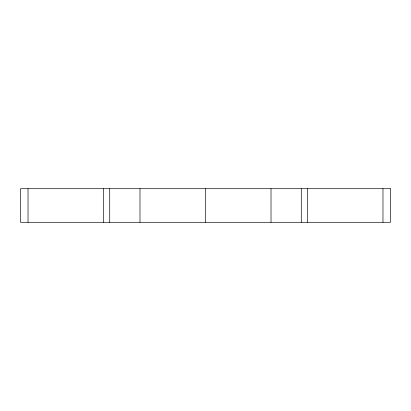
<?xml version="1.0" encoding="UTF-8"?>
<svg xmlns="http://www.w3.org/2000/svg" width="411" height="411" viewBox="0 0 411 411"><rect width="100%" height="100%" fill="white"/><g stroke="black" fill="none" stroke-linecap="round" stroke-linejoin="round"><path stroke-width="0.62" d="M382.975 188.706L382.975 222.294M307.639 188.706L307.639 222.294M301.278 188.706L301.278 222.294M271.013 188.706L271.013 222.294M205.5 188.706L205.5 222.294M139.987 188.706L139.987 222.294M109.722 188.706L109.722 222.294M103.361 188.706L103.361 222.294M28.025 188.706L28.025 222.294M390.45 188.706L20.55 188.706L20.55 222.294L390.45 222.294L390.45 188.706"/></g></svg>
